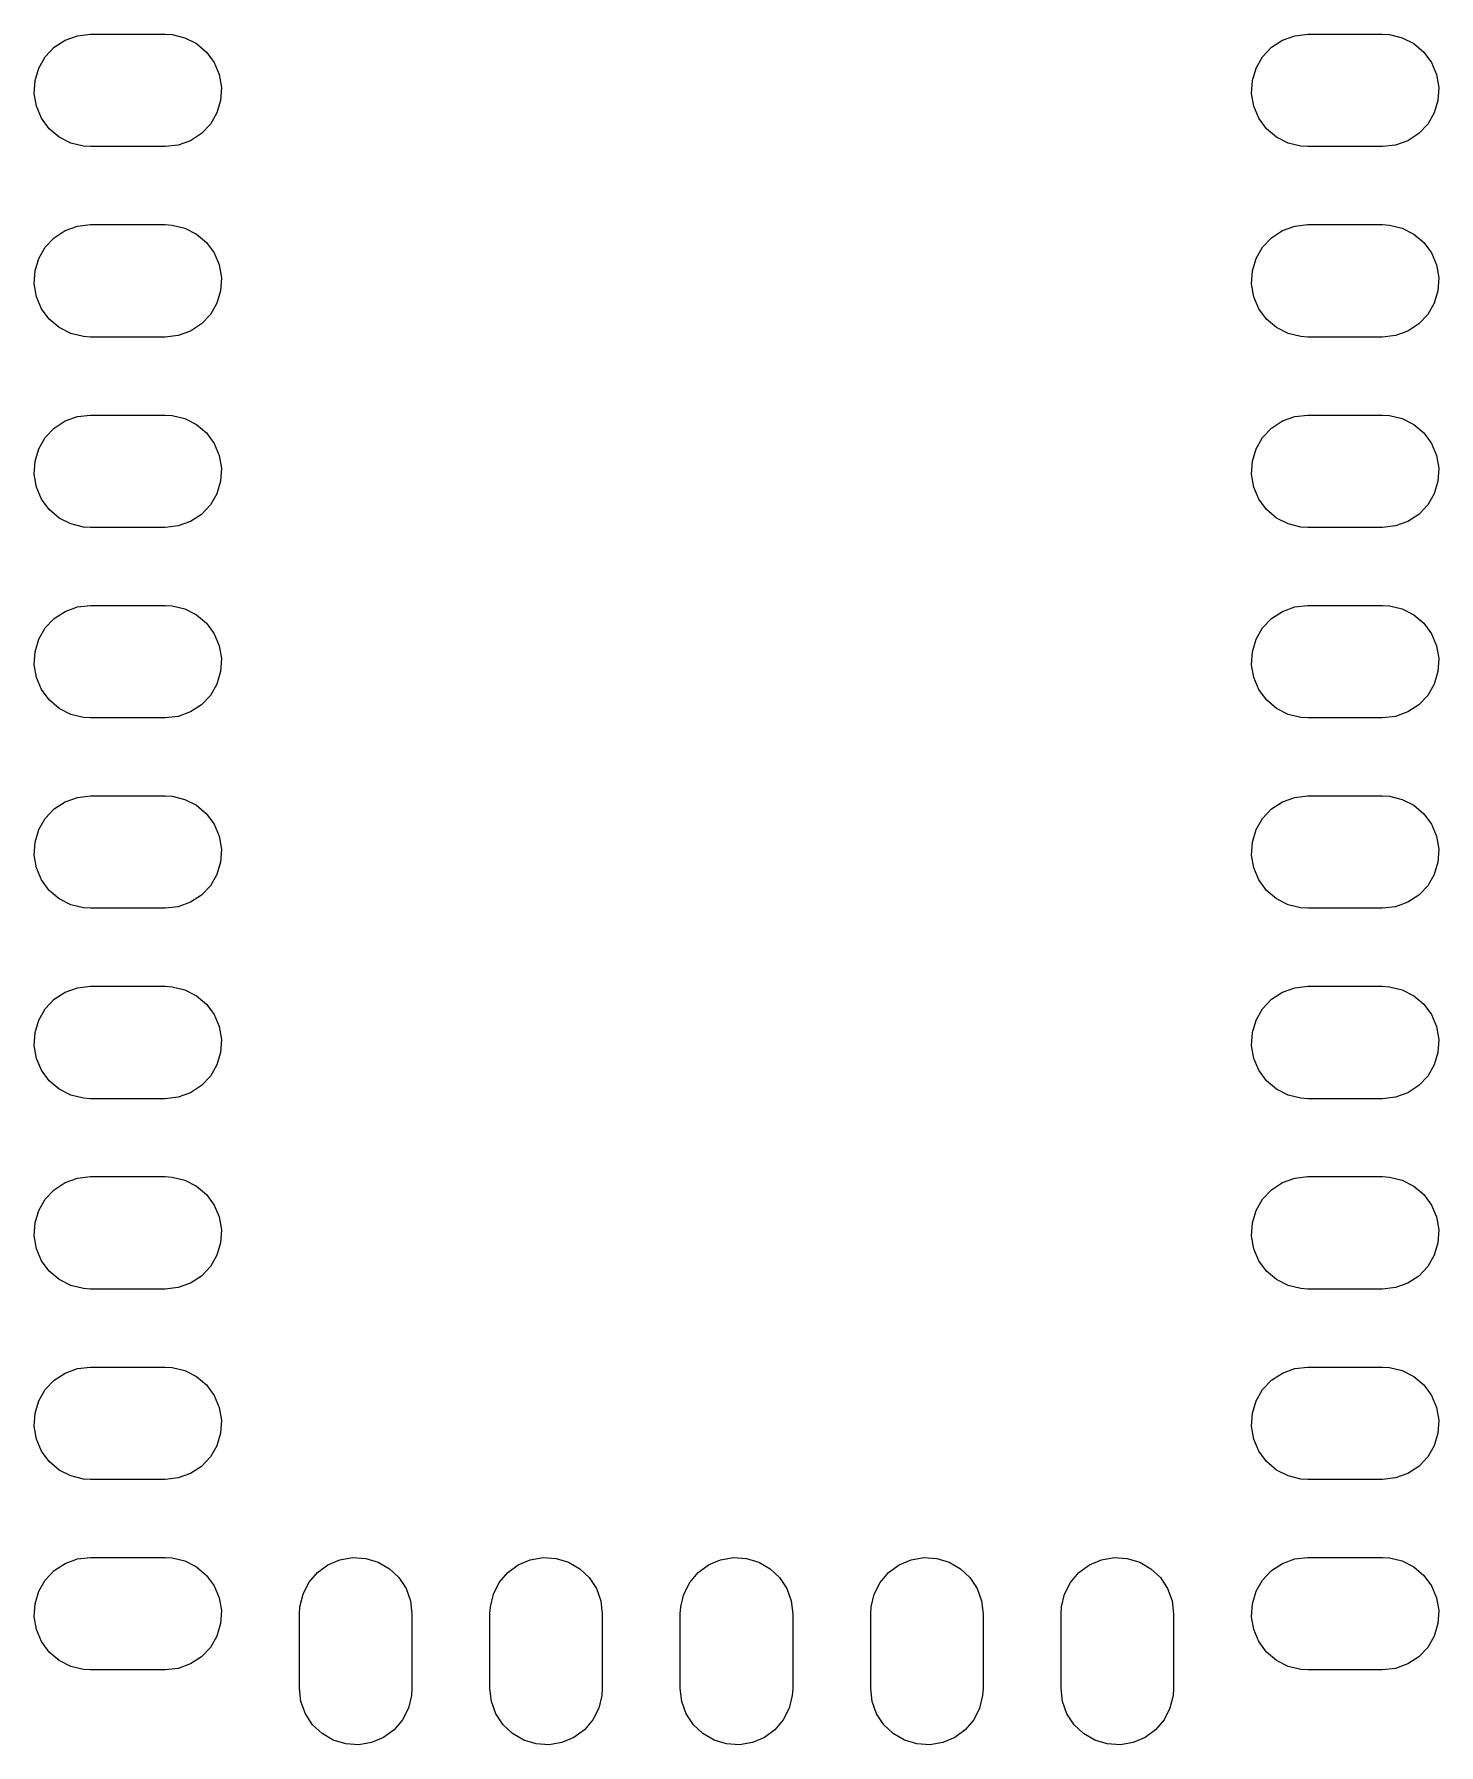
# Model space of a CAD drawing. Extents: x 157.8 to 176.5, y -76.7 to -53.9.
import ezdxf

# ---------------------------------------------------------------- set-up
doc = ezdxf.new("R2010")
doc.units = 0
doc.layers.add('BLACK', color=7, linetype='CONTINUOUS')

msp = doc.modelspace()

# ---------------------------------------------------------------- linework, layer by layer
at = {"layer": 'BLACK', "linetype": 'CONTINUOUS'}
for p, q in [((157.911, -54.1607), (158.031, -54.0346)), ((158.031, -54.0346), (158.176, -53.9394)), ((158.176, -53.9394), (158.339, -53.8801)), ((158.339, -53.8801), (158.512, -53.86)), ((158.512, -53.86), (159.512, -53.86)), ((159.512, -53.86), (159.605, -53.8658)), ((159.605, -53.8658), (159.773, -53.907)), ((159.773, -53.907), (159.928, -53.986)), ((159.928, -53.986), (160.061, -54.0985)), ((174.151, -54.1607), (174.271, -54.0346)), ((174.271, -54.0346), (174.416, -53.9394)), ((174.416, -53.9394), (174.579, -53.8801)), ((174.579, -53.8801), (174.752, -53.86)), ((174.752, -53.86), (175.752, -53.86)), ((175.752, -53.86), (175.845, -53.8658)), ((175.845, -53.8658), (176.013, -53.907)), ((176.013, -53.907), (176.168, -53.986)), ((176.168, -53.986), (176.301, -54.0985)), ((157.824, -54.3109), (157.911, -54.1607)), ((160.061, -54.0985), (160.163, -54.2384)), ((160.163, -54.2384), (160.231, -54.3982)), ((174.064, -54.3109), (174.151, -54.1607)), ((176.301, -54.0985), (176.403, -54.2384)), ((176.403, -54.2384), (176.471, -54.3982)), ((157.763, -54.6506), (157.774, -54.4772)), ((157.774, -54.4772), (157.824, -54.3109)), ((160.231, -54.3982), (160.261, -54.5694)), ((174.003, -54.6506), (174.014, -54.4772)), ((174.014, -54.4772), (174.064, -54.3109)), ((176.471, -54.3982), (176.501, -54.5694)), ((157.793, -54.8218), (157.763, -54.6506)), ((160.25, -54.7428), (160.2, -54.9091)), ((160.261, -54.5694), (160.25, -54.7428)), ((174.033, -54.8218), (174.003, -54.6506)), ((176.49, -54.7428), (176.44, -54.9091)), ((176.501, -54.5694), (176.49, -54.7428)), ((157.861, -54.9816), (157.793, -54.8218)), ((157.963, -55.1215), (157.861, -54.9816)), ((160.2, -54.9091), (160.113, -55.0593)), ((174.101, -54.9816), (174.033, -54.8218)), ((174.203, -55.1215), (174.101, -54.9816)), ((176.44, -54.9091), (176.353, -55.0593)), ((158.096, -55.234), (157.963, -55.1215)), ((159.993, -55.1854), (159.848, -55.2806)), ((160.113, -55.0593), (159.993, -55.1854)), ((174.336, -55.234), (174.203, -55.1215)), ((176.233, -55.1854), (176.088, -55.2806)), ((176.353, -55.0593), (176.233, -55.1854)), ((158.251, -55.313), (158.096, -55.234)), ((158.419, -55.3542), (158.251, -55.313)), ((158.512, -55.36), (158.419, -55.3542)), ((159.512, -55.36), (158.512, -55.36)), ((159.685, -55.3399), (159.512, -55.36)), ((159.848, -55.2806), (159.685, -55.3399)), ((174.491, -55.313), (174.336, -55.234)), ((174.659, -55.3542), (174.491, -55.313)), ((174.752, -55.36), (174.659, -55.3542)), ((175.752, -55.36), (174.752, -55.36)), ((175.925, -55.3399), (175.752, -55.36)), ((176.088, -55.2806), (175.925, -55.3399)), ((157.911, -56.7007), (158.031, -56.5746)), ((158.031, -56.5746), (158.176, -56.4794)), ((158.176, -56.4794), (158.339, -56.4201)), ((158.339, -56.4201), (158.512, -56.4)), ((158.512, -56.4), (159.512, -56.4)), ((159.512, -56.4), (159.605, -56.4058)), ((159.605, -56.4058), (159.773, -56.447)), ((159.773, -56.447), (159.928, -56.526)), ((159.928, -56.526), (160.061, -56.6385)), ((174.151, -56.7007), (174.271, -56.5746)), ((174.271, -56.5746), (174.416, -56.4794)), ((174.416, -56.4794), (174.579, -56.4201)), ((174.579, -56.4201), (174.752, -56.4)), ((174.752, -56.4), (175.752, -56.4)), ((175.752, -56.4), (175.845, -56.4058)), ((175.845, -56.4058), (176.013, -56.447)), ((176.013, -56.447), (176.168, -56.526)), ((176.168, -56.526), (176.301, -56.6385)), ((157.824, -56.8509), (157.911, -56.7007)), ((160.061, -56.6385), (160.163, -56.7784)), ((160.163, -56.7784), (160.231, -56.9382)), ((174.064, -56.8509), (174.151, -56.7007)), ((176.301, -56.6385), (176.403, -56.7784)), ((176.403, -56.7784), (176.471, -56.9382)), ((157.763, -57.1906), (157.774, -57.0172)), ((157.774, -57.0172), (157.824, -56.8509)), ((160.231, -56.9382), (160.261, -57.1094)), ((174.003, -57.1906), (174.014, -57.0172)), ((174.014, -57.0172), (174.064, -56.8509)), ((176.471, -56.9382), (176.501, -57.1094)), ((157.793, -57.3618), (157.763, -57.1906)), ((160.261, -57.1094), (160.25, -57.2828)), ((174.033, -57.3618), (174.003, -57.1906)), ((176.501, -57.1094), (176.49, -57.2828)), ((157.861, -57.5216), (157.793, -57.3618)), ((160.2, -57.4491), (160.113, -57.5993)), ((160.25, -57.2828), (160.2, -57.4491)), ((174.101, -57.5216), (174.033, -57.3618)), ((176.44, -57.4491), (176.353, -57.5993)), ((176.49, -57.2828), (176.44, -57.4491)), ((157.963, -57.6615), (157.861, -57.5216)), ((158.096, -57.774), (157.963, -57.6615)), ((159.993, -57.7254), (159.848, -57.8206)), ((160.113, -57.5993), (159.993, -57.7254)), ((174.203, -57.6615), (174.101, -57.5216)), ((174.336, -57.774), (174.203, -57.6615)), ((176.233, -57.7254), (176.088, -57.8206)), ((176.353, -57.5993), (176.233, -57.7254)), ((158.251, -57.853), (158.096, -57.774)), ((158.419, -57.8942), (158.251, -57.853)), ((158.512, -57.9), (158.419, -57.8942)), ((159.512, -57.9), (158.512, -57.9)), ((159.685, -57.8799), (159.512, -57.9)), ((159.848, -57.8206), (159.685, -57.8799)), ((174.491, -57.853), (174.336, -57.774)), ((174.659, -57.8942), (174.491, -57.853)), ((174.752, -57.9), (174.659, -57.8942)), ((175.752, -57.9), (174.752, -57.9)), ((175.925, -57.8799), (175.752, -57.9)), ((176.088, -57.8206), (175.925, -57.8799)), ((158.031, -59.1146), (158.176, -59.0194)), ((158.176, -59.0194), (158.339, -58.9601)), ((158.339, -58.9601), (158.512, -58.94)), ((158.512, -58.94), (159.512, -58.94)), ((159.512, -58.94), (159.605, -58.9458)), ((159.605, -58.9458), (159.773, -58.987)), ((159.773, -58.987), (159.928, -59.066)), ((159.928, -59.066), (160.061, -59.1785)), ((174.271, -59.1146), (174.416, -59.0194)), ((174.416, -59.0194), (174.579, -58.9601)), ((174.579, -58.9601), (174.752, -58.94)), ((174.752, -58.94), (175.752, -58.94)), ((175.752, -58.94), (175.845, -58.9458)), ((175.845, -58.9458), (176.013, -58.987)), ((176.013, -58.987), (176.168, -59.066)), ((176.168, -59.066), (176.301, -59.1785)), ((157.824, -59.3909), (157.911, -59.2407)), ((157.911, -59.2407), (158.031, -59.1146)), ((160.061, -59.1785), (160.163, -59.3184)), ((160.163, -59.3184), (160.231, -59.4782)), ((174.064, -59.3909), (174.151, -59.2407)), ((174.151, -59.2407), (174.271, -59.1146)), ((176.301, -59.1785), (176.403, -59.3184)), ((176.403, -59.3184), (176.471, -59.4782)), ((157.763, -59.7306), (157.774, -59.5572)), ((157.774, -59.5572), (157.824, -59.3909)), ((160.231, -59.4782), (160.261, -59.6494)), ((174.003, -59.7306), (174.014, -59.5572)), ((174.014, -59.5572), (174.064, -59.3909)), ((176.471, -59.4782), (176.501, -59.6494)), ((157.793, -59.9018), (157.763, -59.7306)), ((160.261, -59.6494), (160.25, -59.8228)), ((174.033, -59.9018), (174.003, -59.7306)), ((176.501, -59.6494), (176.49, -59.8228)), ((157.861, -60.0616), (157.793, -59.9018)), ((160.2, -59.9891), (160.113, -60.1393)), ((160.25, -59.8228), (160.2, -59.9891)), ((174.101, -60.0616), (174.033, -59.9018)), ((176.44, -59.9891), (176.353, -60.1393)), ((176.49, -59.8228), (176.44, -59.9891)), ((157.963, -60.2015), (157.861, -60.0616)), ((158.096, -60.314), (157.963, -60.2015)), ((160.113, -60.1393), (159.993, -60.2654)), ((174.203, -60.2015), (174.101, -60.0616)), ((174.336, -60.314), (174.203, -60.2015)), ((176.353, -60.1393), (176.233, -60.2654)), ((158.251, -60.393), (158.096, -60.314)), ((158.419, -60.4342), (158.251, -60.393)), ((158.512, -60.44), (158.419, -60.4342)), ((159.512, -60.44), (158.512, -60.44)), ((159.685, -60.4199), (159.512, -60.44)), ((159.848, -60.3606), (159.685, -60.4199)), ((159.993, -60.2654), (159.848, -60.3606)), ((174.491, -60.393), (174.336, -60.314)), ((174.659, -60.4342), (174.491, -60.393)), ((174.752, -60.44), (174.659, -60.4342)), ((175.752, -60.44), (174.752, -60.44)), ((175.925, -60.4199), (175.752, -60.44)), ((176.088, -60.3606), (175.925, -60.4199)), ((176.233, -60.2654), (176.088, -60.3606)), ((158.031, -61.6546), (158.176, -61.5594)), ((158.176, -61.5594), (158.339, -61.5001)), ((158.339, -61.5001), (158.512, -61.48)), ((158.512, -61.48), (159.512, -61.48)), ((159.512, -61.48), (159.605, -61.4858)), ((159.605, -61.4858), (159.773, -61.527)), ((159.773, -61.527), (159.928, -61.606)), ((159.928, -61.606), (160.061, -61.7185)), ((174.271, -61.6546), (174.416, -61.5594)), ((174.416, -61.5594), (174.579, -61.5001)), ((174.579, -61.5001), (174.752, -61.48)), ((174.752, -61.48), (175.752, -61.48)), ((175.752, -61.48), (175.845, -61.4858)), ((175.845, -61.4858), (176.013, -61.527)), ((176.013, -61.527), (176.168, -61.606)), ((176.168, -61.606), (176.301, -61.7185)), ((157.824, -61.9309), (157.911, -61.7807)), ((157.911, -61.7807), (158.031, -61.6546)), ((160.061, -61.7185), (160.163, -61.8584)), ((174.064, -61.9309), (174.151, -61.7807)), ((174.151, -61.7807), (174.271, -61.6546)), ((176.301, -61.7185), (176.403, -61.8584)), ((157.774, -62.0972), (157.824, -61.9309)), ((160.163, -61.8584), (160.231, -62.0182)), ((160.231, -62.0182), (160.261, -62.1894)), ((174.014, -62.0972), (174.064, -61.9309)), ((176.403, -61.8584), (176.471, -62.0182)), ((176.471, -62.0182), (176.501, -62.1894)), ((157.763, -62.2706), (157.774, -62.0972)), ((157.793, -62.4418), (157.763, -62.2706)), ((160.261, -62.1894), (160.25, -62.3628)), ((174.003, -62.2706), (174.014, -62.0972)), ((174.033, -62.4418), (174.003, -62.2706)), ((176.501, -62.1894), (176.49, -62.3628)), ((157.861, -62.6016), (157.793, -62.4418)), ((160.25, -62.3628), (160.2, -62.5291)), ((174.101, -62.6016), (174.033, -62.4418)), ((176.49, -62.3628), (176.44, -62.5291)), ((157.963, -62.7415), (157.861, -62.6016)), ((158.096, -62.854), (157.963, -62.7415)), ((160.113, -62.6793), (159.993, -62.8054)), ((160.2, -62.5291), (160.113, -62.6793)), ((174.203, -62.7415), (174.101, -62.6016)), ((174.336, -62.854), (174.203, -62.7415)), ((176.353, -62.6793), (176.233, -62.8054)), ((176.44, -62.5291), (176.353, -62.6793)), ((158.251, -62.933), (158.096, -62.854)), ((158.419, -62.9742), (158.251, -62.933)), ((158.512, -62.98), (158.419, -62.9742)), ((159.512, -62.98), (158.512, -62.98)), ((159.685, -62.9599), (159.512, -62.98)), ((159.848, -62.9006), (159.685, -62.9599)), ((159.993, -62.8054), (159.848, -62.9006)), ((174.491, -62.933), (174.336, -62.854)), ((174.659, -62.9742), (174.491, -62.933)), ((174.752, -62.98), (174.659, -62.9742)), ((175.752, -62.98), (174.752, -62.98)), ((175.925, -62.9599), (175.752, -62.98)), ((176.088, -62.9006), (175.925, -62.9599)), ((176.233, -62.8054), (176.088, -62.9006)), ((158.031, -64.1946), (158.176, -64.0994)), ((158.176, -64.0994), (158.339, -64.0401)), ((158.339, -64.0401), (158.512, -64.02)), ((158.512, -64.02), (159.512, -64.02)), ((159.512, -64.02), (159.605, -64.0258)), ((159.605, -64.0258), (159.773, -64.067)), ((159.773, -64.067), (159.928, -64.146)), ((174.271, -64.1946), (174.416, -64.0994)), ((174.416, -64.0994), (174.579, -64.0401)), ((174.579, -64.0401), (174.752, -64.02)), ((174.752, -64.02), (175.752, -64.02)), ((175.752, -64.02), (175.845, -64.0258)), ((175.845, -64.0258), (176.013, -64.067)), ((176.013, -64.067), (176.168, -64.146)), ((157.824, -64.4709), (157.911, -64.3207)), ((157.911, -64.3207), (158.031, -64.1946)), ((159.928, -64.146), (160.061, -64.2585)), ((160.061, -64.2585), (160.163, -64.3984)), ((174.064, -64.4709), (174.151, -64.3207)), ((174.151, -64.3207), (174.271, -64.1946)), ((176.168, -64.146), (176.301, -64.2585)), ((176.301, -64.2585), (176.403, -64.3984)), ((157.774, -64.6372), (157.824, -64.4709)), ((160.163, -64.3984), (160.231, -64.5582)), ((160.231, -64.5582), (160.261, -64.7294)), ((174.014, -64.6372), (174.064, -64.4709)), ((176.403, -64.3984), (176.471, -64.5582)), ((176.471, -64.5582), (176.501, -64.7294)), ((157.763, -64.8106), (157.774, -64.6372)), ((160.261, -64.7294), (160.25, -64.9028)), ((174.003, -64.8106), (174.014, -64.6372)), ((176.501, -64.7294), (176.49, -64.9028)), ((157.793, -64.9818), (157.763, -64.8106)), ((157.861, -65.1416), (157.793, -64.9818)), ((160.25, -64.9028), (160.2, -65.0691)), ((174.033, -64.9818), (174.003, -64.8106)), ((174.101, -65.1416), (174.033, -64.9818)), ((176.49, -64.9028), (176.44, -65.0691)), ((157.963, -65.2815), (157.861, -65.1416)), ((160.113, -65.2193), (159.993, -65.3454)), ((160.2, -65.0691), (160.113, -65.2193)), ((174.203, -65.2815), (174.101, -65.1416)), ((176.353, -65.2193), (176.233, -65.3454)), ((176.44, -65.0691), (176.353, -65.2193)), ((158.096, -65.394), (157.963, -65.2815)), ((158.251, -65.473), (158.096, -65.394)), ((158.419, -65.5142), (158.251, -65.473)), ((159.848, -65.4406), (159.685, -65.4999)), ((159.993, -65.3454), (159.848, -65.4406)), ((174.336, -65.394), (174.203, -65.2815)), ((174.491, -65.473), (174.336, -65.394)), ((174.659, -65.5142), (174.491, -65.473)), ((176.088, -65.4406), (175.925, -65.4999)), ((176.233, -65.3454), (176.088, -65.4406)), ((158.512, -65.52), (158.419, -65.5142)), ((159.512, -65.52), (158.512, -65.52)), ((159.685, -65.4999), (159.512, -65.52)), ((174.752, -65.52), (174.659, -65.5142)), ((175.752, -65.52), (174.752, -65.52)), ((175.925, -65.4999), (175.752, -65.52)), ((158.176, -66.6394), (158.339, -66.5801)), ((158.339, -66.5801), (158.512, -66.56)), ((158.512, -66.56), (159.512, -66.56)), ((159.512, -66.56), (159.605, -66.5658)), ((159.605, -66.5658), (159.773, -66.607)), ((159.773, -66.607), (159.928, -66.686)), ((174.416, -66.6394), (174.579, -66.5801)), ((174.579, -66.5801), (174.752, -66.56)), ((174.752, -66.56), (175.752, -66.56)), ((175.752, -66.56), (175.845, -66.5658)), ((175.845, -66.5658), (176.013, -66.607)), ((176.013, -66.607), (176.168, -66.686)), ((157.911, -66.8607), (158.031, -66.7346)), ((158.031, -66.7346), (158.176, -66.6394)), ((159.928, -66.686), (160.061, -66.7985)), ((160.061, -66.7985), (160.163, -66.9384)), ((174.151, -66.8607), (174.271, -66.7346)), ((174.271, -66.7346), (174.416, -66.6394)), ((176.168, -66.686), (176.301, -66.7985)), ((176.301, -66.7985), (176.403, -66.9384)), ((157.774, -67.1772), (157.824, -67.0109)), ((157.824, -67.0109), (157.911, -66.8607)), ((160.163, -66.9384), (160.231, -67.0982)), ((174.014, -67.1772), (174.064, -67.0109)), ((174.064, -67.0109), (174.151, -66.8607)), ((176.403, -66.9384), (176.471, -67.0982)), ((157.763, -67.3506), (157.774, -67.1772)), ((160.231, -67.0982), (160.261, -67.2694)), ((160.261, -67.2694), (160.25, -67.4428)), ((174.003, -67.3506), (174.014, -67.1772)), ((176.471, -67.0982), (176.501, -67.2694)), ((176.501, -67.2694), (176.49, -67.4428)), ((157.793, -67.5218), (157.763, -67.3506)), ((157.861, -67.6816), (157.793, -67.5218)), ((160.25, -67.4428), (160.2, -67.6091)), ((174.033, -67.5218), (174.003, -67.3506)), ((174.101, -67.6816), (174.033, -67.5218)), ((176.49, -67.4428), (176.44, -67.6091)), ((157.963, -67.8215), (157.861, -67.6816)), ((160.113, -67.7593), (159.993, -67.8854)), ((160.2, -67.6091), (160.113, -67.7593)), ((174.203, -67.8215), (174.101, -67.6816)), ((176.353, -67.7593), (176.233, -67.8854)), ((176.44, -67.6091), (176.353, -67.7593)), ((158.096, -67.934), (157.963, -67.8215)), ((158.251, -68.013), (158.096, -67.934)), ((159.848, -67.9806), (159.685, -68.0399)), ((159.993, -67.8854), (159.848, -67.9806)), ((174.336, -67.934), (174.203, -67.8215)), ((174.491, -68.013), (174.336, -67.934)), ((176.088, -67.9806), (175.925, -68.0399)), ((176.233, -67.8854), (176.088, -67.9806)), ((158.419, -68.0542), (158.251, -68.013)), ((158.512, -68.06), (158.419, -68.0542)), ((159.512, -68.06), (158.512, -68.06)), ((159.685, -68.0399), (159.512, -68.06)), ((174.659, -68.0542), (174.491, -68.013)), ((174.752, -68.06), (174.659, -68.0542)), ((175.752, -68.06), (174.752, -68.06)), ((175.925, -68.0399), (175.752, -68.06)), ((158.176, -69.1794), (158.339, -69.1201)), ((158.339, -69.1201), (158.512, -69.1)), ((158.512, -69.1), (159.512, -69.1)), ((159.512, -69.1), (159.605, -69.1058)), ((159.605, -69.1058), (159.773, -69.147)), ((174.416, -69.1794), (174.579, -69.1201)), ((174.579, -69.1201), (174.752, -69.1)), ((174.752, -69.1), (175.752, -69.1)), ((175.752, -69.1), (175.845, -69.1058)), ((175.845, -69.1058), (176.013, -69.147)), ((157.911, -69.4007), (158.031, -69.2746)), ((158.031, -69.2746), (158.176, -69.1794)), ((159.773, -69.147), (159.928, -69.226)), ((159.928, -69.226), (160.061, -69.3385)), ((160.061, -69.3385), (160.163, -69.4784)), ((174.151, -69.4007), (174.271, -69.2746)), ((174.271, -69.2746), (174.416, -69.1794)), ((176.013, -69.147), (176.168, -69.226)), ((176.168, -69.226), (176.301, -69.3385)), ((176.301, -69.3385), (176.403, -69.4784)), ((157.774, -69.7172), (157.824, -69.5509)), ((157.824, -69.5509), (157.911, -69.4007)), ((160.163, -69.4784), (160.231, -69.6382)), ((174.014, -69.7172), (174.064, -69.5509)), ((174.064, -69.5509), (174.151, -69.4007)), ((176.403, -69.4784), (176.471, -69.6382)), ((157.763, -69.8906), (157.774, -69.7172)), ((160.231, -69.6382), (160.261, -69.8094)), ((160.261, -69.8094), (160.25, -69.9828)), ((174.003, -69.8906), (174.014, -69.7172)), ((176.471, -69.6382), (176.501, -69.8094)), ((176.501, -69.8094), (176.49, -69.9828)), ((157.793, -70.0618), (157.763, -69.8906)), ((160.25, -69.9828), (160.2, -70.1491)), ((174.033, -70.0618), (174.003, -69.8906)), ((176.49, -69.9828), (176.44, -70.1491)), ((157.861, -70.2216), (157.793, -70.0618)), ((157.963, -70.3615), (157.861, -70.2216)), ((160.2, -70.1491), (160.113, -70.2993)), ((174.101, -70.2216), (174.033, -70.0618)), ((174.203, -70.3615), (174.101, -70.2216)), ((176.44, -70.1491), (176.353, -70.2993)), ((158.096, -70.474), (157.963, -70.3615)), ((158.251, -70.553), (158.096, -70.474)), ((159.993, -70.4254), (159.848, -70.5206)), ((160.113, -70.2993), (159.993, -70.4254)), ((174.336, -70.474), (174.203, -70.3615)), ((174.491, -70.553), (174.336, -70.474)), ((176.233, -70.4254), (176.088, -70.5206)), ((176.353, -70.2993), (176.233, -70.4254)), ((158.419, -70.5942), (158.251, -70.553)), ((158.512, -70.6), (158.419, -70.5942)), ((159.512, -70.6), (158.512, -70.6)), ((159.685, -70.5799), (159.512, -70.6)), ((159.848, -70.5206), (159.685, -70.5799)), ((174.659, -70.5942), (174.491, -70.553)), ((174.752, -70.6), (174.659, -70.5942)), ((175.752, -70.6), (174.752, -70.6)), ((175.925, -70.5799), (175.752, -70.6)), ((176.088, -70.5206), (175.925, -70.5799)), ((158.339, -71.6601), (158.512, -71.64)), ((158.512, -71.64), (159.512, -71.64)), ((159.512, -71.64), (159.605, -71.6458)), ((159.605, -71.6458), (159.773, -71.687)), ((174.579, -71.6601), (174.752, -71.64)), ((174.752, -71.64), (175.752, -71.64)), ((175.752, -71.64), (175.845, -71.6458)), ((175.845, -71.6458), (176.013, -71.687)), ((157.911, -71.9407), (158.031, -71.8146)), ((158.031, -71.8146), (158.176, -71.7194)), ((158.176, -71.7194), (158.339, -71.6601)), ((159.773, -71.687), (159.928, -71.766)), ((159.928, -71.766), (160.061, -71.8785)), ((160.061, -71.8785), (160.163, -72.0184)), ((174.151, -71.9407), (174.271, -71.8146)), ((174.271, -71.8146), (174.416, -71.7194)), ((174.416, -71.7194), (174.579, -71.6601)), ((176.013, -71.687), (176.168, -71.766)), ((176.168, -71.766), (176.301, -71.8785)), ((176.301, -71.8785), (176.403, -72.0184)), ((157.774, -72.2572), (157.824, -72.0909)), ((157.824, -72.0909), (157.911, -71.9407)), ((160.163, -72.0184), (160.231, -72.1782)), ((174.014, -72.2572), (174.064, -72.0909)), ((174.064, -72.0909), (174.151, -71.9407)), ((176.403, -72.0184), (176.471, -72.1782)), ((157.763, -72.4306), (157.774, -72.2572)), ((160.231, -72.1782), (160.261, -72.3494)), ((174.003, -72.4306), (174.014, -72.2572)), ((176.471, -72.1782), (176.501, -72.3494)), ((157.793, -72.6018), (157.763, -72.4306)), ((160.25, -72.5228), (160.2, -72.6891)), ((160.261, -72.3494), (160.25, -72.5228)), ((174.033, -72.6018), (174.003, -72.4306)), ((176.49, -72.5228), (176.44, -72.6891)), ((176.501, -72.3494), (176.49, -72.5228)), ((157.861, -72.7616), (157.793, -72.6018)), ((157.963, -72.9015), (157.861, -72.7616)), ((160.2, -72.6891), (160.113, -72.8393)), ((174.101, -72.7616), (174.033, -72.6018)), ((174.203, -72.9015), (174.101, -72.7616)), ((176.44, -72.6891), (176.353, -72.8393)), ((158.096, -73.014), (157.963, -72.9015)), ((158.251, -73.093), (158.096, -73.014)), ((159.993, -72.9654), (159.848, -73.0606)), ((160.113, -72.8393), (159.993, -72.9654)), ((174.336, -73.014), (174.203, -72.9015)), ((174.491, -73.093), (174.336, -73.014)), ((176.233, -72.9654), (176.088, -73.0606)), ((176.353, -72.8393), (176.233, -72.9654)), ((158.419, -73.1342), (158.251, -73.093)), ((158.512, -73.14), (158.419, -73.1342)), ((159.512, -73.14), (158.512, -73.14)), ((159.685, -73.1199), (159.512, -73.14)), ((159.848, -73.0606), (159.685, -73.1199)), ((174.659, -73.1342), (174.491, -73.093)), ((174.752, -73.14), (174.659, -73.1342)), ((175.752, -73.14), (174.752, -73.14)), ((175.925, -73.1199), (175.752, -73.14)), ((176.088, -73.0606), (175.925, -73.1199)), ((157.911, -74.4807), (158.031, -74.3546)), ((158.031, -74.3546), (158.176, -74.2594)), ((158.176, -74.2594), (158.339, -74.2001)), ((158.339, -74.2001), (158.512, -74.18)), ((158.512, -74.18), (159.512, -74.18)), ((159.512, -74.18), (159.605, -74.1858)), ((159.605, -74.1858), (159.773, -74.227)), ((159.773, -74.227), (159.928, -74.306)), ((159.928, -74.306), (160.061, -74.4185)), ((161.428, -74.5139), (161.541, -74.3815)), ((161.541, -74.3815), (161.68, -74.2785)), ((161.68, -74.2785), (161.84, -74.2105)), ((161.84, -74.2105), (162.011, -74.1811)), ((162.011, -74.1811), (162.185, -74.1919)), ((162.185, -74.1919), (162.351, -74.2422)), ((162.351, -74.2422), (162.501, -74.3295)), ((162.501, -74.3295), (162.627, -74.4489)), ((163.968, -74.5139), (164.081, -74.3815)), ((164.081, -74.3815), (164.22, -74.2785)), ((164.22, -74.2785), (164.38, -74.2105)), ((164.38, -74.2105), (164.551, -74.1811)), ((164.551, -74.1811), (164.725, -74.1919)), ((164.725, -74.1919), (164.891, -74.2422)), ((164.891, -74.2422), (165.041, -74.3295)), ((165.041, -74.3295), (165.167, -74.4489)), ((166.508, -74.5139), (166.621, -74.3815)), ((166.621, -74.3815), (166.76, -74.2785)), ((166.76, -74.2785), (166.92, -74.2105)), ((166.92, -74.2105), (167.091, -74.1811)), ((167.091, -74.1811), (167.265, -74.1919)), ((167.265, -74.1919), (167.431, -74.2422)), ((167.431, -74.2422), (167.581, -74.3295)), ((167.581, -74.3295), (167.707, -74.4489)), ((169.048, -74.5139), (169.161, -74.3815)), ((169.161, -74.3815), (169.3, -74.2785)), ((169.3, -74.2785), (169.46, -74.2105)), ((169.46, -74.2105), (169.631, -74.1811)), ((169.631, -74.1811), (169.805, -74.1919)), ((169.805, -74.1919), (169.971, -74.2422)), ((169.971, -74.2422), (170.121, -74.3295)), ((170.121, -74.3295), (170.247, -74.4489)), ((171.588, -74.5139), (171.701, -74.3815)), ((171.701, -74.3815), (171.84, -74.2785)), ((171.84, -74.2785), (172, -74.2105)), ((172, -74.2105), (172.171, -74.1811)), ((172.171, -74.1811), (172.345, -74.1919)), ((172.345, -74.1919), (172.511, -74.2422)), ((172.511, -74.2422), (172.661, -74.3295)), ((172.661, -74.3295), (172.787, -74.4489)), ((174.151, -74.4807), (174.271, -74.3546)), ((174.271, -74.3546), (174.416, -74.2594)), ((174.416, -74.2594), (174.579, -74.2001)), ((174.579, -74.2001), (174.752, -74.18)), ((174.752, -74.18), (175.752, -74.18)), ((175.752, -74.18), (175.845, -74.1858)), ((175.845, -74.1858), (176.013, -74.227)), ((176.013, -74.227), (176.168, -74.306)), ((176.168, -74.306), (176.301, -74.4185)), ((157.824, -74.6309), (157.911, -74.4807)), ((160.061, -74.4185), (160.163, -74.5584)), ((160.163, -74.5584), (160.231, -74.7182)), ((161.349, -74.6686), (161.428, -74.5139)), ((162.627, -74.4489), (162.723, -74.5942)), ((162.723, -74.5942), (162.782, -74.7575)), ((163.889, -74.6686), (163.968, -74.5139)), ((165.167, -74.4489), (165.263, -74.5942)), ((165.263, -74.5942), (165.322, -74.7575)), ((166.429, -74.6686), (166.508, -74.5139)), ((167.707, -74.4489), (167.803, -74.5942)), ((167.803, -74.5942), (167.862, -74.7575)), ((168.969, -74.6686), (169.048, -74.5139)), ((170.247, -74.4489), (170.343, -74.5942)), ((170.343, -74.5942), (170.402, -74.7575)), ((171.509, -74.6686), (171.588, -74.5139)), ((172.787, -74.4489), (172.883, -74.5942)), ((172.883, -74.5942), (172.942, -74.7575)), ((174.064, -74.6309), (174.151, -74.4807)), ((176.301, -74.4185), (176.403, -74.5584)), ((176.403, -74.5584), (176.471, -74.7182)), ((157.763, -74.9706), (157.774, -74.7972)), ((157.774, -74.7972), (157.824, -74.6309)), ((160.231, -74.7182), (160.261, -74.8894)), ((161.302, -74.93), (161.308, -74.8373)), ((161.308, -74.8373), (161.349, -74.6686)), ((162.782, -74.7575), (162.802, -74.93)), ((163.842, -74.93), (163.848, -74.8373)), ((163.848, -74.8373), (163.889, -74.6686)), ((165.322, -74.7575), (165.342, -74.93)), ((166.382, -74.93), (166.388, -74.8373)), ((166.388, -74.8373), (166.429, -74.6686)), ((167.862, -74.7575), (167.882, -74.93)), ((168.922, -74.93), (168.928, -74.8373)), ((168.928, -74.8373), (168.969, -74.6686)), ((170.402, -74.7575), (170.422, -74.93)), ((171.462, -74.93), (171.468, -74.8373)), ((171.468, -74.8373), (171.509, -74.6686)), ((172.942, -74.7575), (172.962, -74.93)), ((174.003, -74.9706), (174.014, -74.7972)), ((174.014, -74.7972), (174.064, -74.6309)), ((176.471, -74.7182), (176.501, -74.8894)), ((157.793, -75.1418), (157.763, -74.9706)), ((160.25, -75.0628), (160.2, -75.2291)), ((160.261, -74.8894), (160.25, -75.0628)), ((161.302, -75.93), (161.302, -74.93)), ((162.802, -74.93), (162.802, -75.93)), ((163.842, -75.93), (163.842, -74.93)), ((165.342, -74.93), (165.342, -75.93)), ((166.382, -75.93), (166.382, -74.93)), ((167.882, -74.93), (167.882, -75.93)), ((168.922, -75.93), (168.922, -74.93)), ((170.422, -74.93), (170.422, -75.93)), ((171.462, -75.93), (171.462, -74.93)), ((172.962, -74.93), (172.962, -75.93)), ((174.033, -75.1418), (174.003, -74.9706)), ((176.49, -75.0628), (176.44, -75.2291)), ((176.501, -74.8894), (176.49, -75.0628)), ((157.861, -75.3016), (157.793, -75.1418)), ((157.963, -75.4415), (157.861, -75.3016)), ((160.2, -75.2291), (160.113, -75.3793)), ((174.101, -75.3016), (174.033, -75.1418)), ((174.203, -75.4415), (174.101, -75.3016)), ((176.44, -75.2291), (176.353, -75.3793)), ((158.096, -75.554), (157.963, -75.4415)), ((159.993, -75.5054), (159.848, -75.6006)), ((160.113, -75.3793), (159.993, -75.5054)), ((174.336, -75.554), (174.203, -75.4415)), ((176.233, -75.5054), (176.088, -75.6006)), ((176.353, -75.3793), (176.233, -75.5054)), ((158.251, -75.633), (158.096, -75.554)), ((158.419, -75.6742), (158.251, -75.633)), ((158.512, -75.68), (158.419, -75.6742)), ((159.512, -75.68), (158.512, -75.68)), ((159.685, -75.6599), (159.512, -75.68)), ((159.848, -75.6006), (159.685, -75.6599)), ((174.491, -75.633), (174.336, -75.554)), ((174.659, -75.6742), (174.491, -75.633)), ((174.752, -75.68), (174.659, -75.6742)), ((175.752, -75.68), (174.752, -75.68)), ((175.925, -75.6599), (175.752, -75.68)), ((176.088, -75.6006), (175.925, -75.6599)), ((161.322, -76.1025), (161.302, -75.93)), ((162.802, -75.93), (162.796, -76.0227)), ((163.862, -76.1025), (163.842, -75.93)), ((165.342, -75.93), (165.336, -76.0227)), ((166.402, -76.1025), (166.382, -75.93)), ((167.882, -75.93), (167.876, -76.0227)), ((168.942, -76.1025), (168.922, -75.93)), ((170.422, -75.93), (170.416, -76.0227)), ((171.482, -76.1025), (171.462, -75.93)), ((172.962, -75.93), (172.956, -76.0227)), ((161.381, -76.2658), (161.322, -76.1025)), ((162.755, -76.1914), (162.676, -76.3461)), ((162.796, -76.0227), (162.755, -76.1914)), ((163.921, -76.2658), (163.862, -76.1025)), ((165.295, -76.1914), (165.216, -76.3461)), ((165.336, -76.0227), (165.295, -76.1914)), ((166.461, -76.2658), (166.402, -76.1025)), ((167.835, -76.1914), (167.756, -76.3461)), ((167.876, -76.0227), (167.835, -76.1914)), ((169.001, -76.2658), (168.942, -76.1025)), ((170.375, -76.1914), (170.296, -76.3461)), ((170.416, -76.0227), (170.375, -76.1914)), ((171.541, -76.2658), (171.482, -76.1025)), ((172.915, -76.1914), (172.836, -76.3461)), ((172.956, -76.0227), (172.915, -76.1914)), ((161.477, -76.4111), (161.381, -76.2658)), ((161.603, -76.5305), (161.477, -76.4111)), ((162.676, -76.3461), (162.563, -76.4785)), ((164.017, -76.4111), (163.921, -76.2658)), ((164.143, -76.5305), (164.017, -76.4111)), ((165.216, -76.3461), (165.103, -76.4785)), ((166.557, -76.4111), (166.461, -76.2658)), ((166.683, -76.5305), (166.557, -76.4111)), ((167.756, -76.3461), (167.643, -76.4785)), ((169.097, -76.4111), (169.001, -76.2658)), ((169.223, -76.5305), (169.097, -76.4111)), ((170.296, -76.3461), (170.183, -76.4785)), ((171.637, -76.4111), (171.541, -76.2658)), ((171.763, -76.5305), (171.637, -76.4111)), ((172.836, -76.3461), (172.723, -76.4785)), ((161.753, -76.6178), (161.603, -76.5305)), ((161.919, -76.6681), (161.753, -76.6178)), ((162.093, -76.6789), (161.919, -76.6681)), ((162.264, -76.6495), (162.093, -76.6789)), ((162.424, -76.5815), (162.264, -76.6495)), ((162.563, -76.4785), (162.424, -76.5815)), ((164.293, -76.6178), (164.143, -76.5305)), ((164.459, -76.6681), (164.293, -76.6178)), ((164.633, -76.6789), (164.459, -76.6681)), ((164.804, -76.6495), (164.633, -76.6789)), ((164.964, -76.5815), (164.804, -76.6495)), ((165.103, -76.4785), (164.964, -76.5815)), ((166.833, -76.6178), (166.683, -76.5305)), ((166.999, -76.6681), (166.833, -76.6178)), ((167.173, -76.6789), (166.999, -76.6681)), ((167.344, -76.6495), (167.173, -76.6789)), ((167.504, -76.5815), (167.344, -76.6495)), ((167.643, -76.4785), (167.504, -76.5815)), ((169.373, -76.6178), (169.223, -76.5305)), ((169.539, -76.6681), (169.373, -76.6178)), ((169.713, -76.6789), (169.539, -76.6681)), ((169.884, -76.6495), (169.713, -76.6789)), ((170.044, -76.5815), (169.884, -76.6495)), ((170.183, -76.4785), (170.044, -76.5815)), ((171.913, -76.6178), (171.763, -76.5305)), ((172.079, -76.6681), (171.913, -76.6178)), ((172.253, -76.6789), (172.079, -76.6681)), ((172.424, -76.6495), (172.253, -76.6789)), ((172.584, -76.5815), (172.424, -76.6495)), ((172.723, -76.4785), (172.584, -76.5815))]:
    msp.add_line(p, q, dxfattribs=at)

doc.saveas('drawing.dxf')
